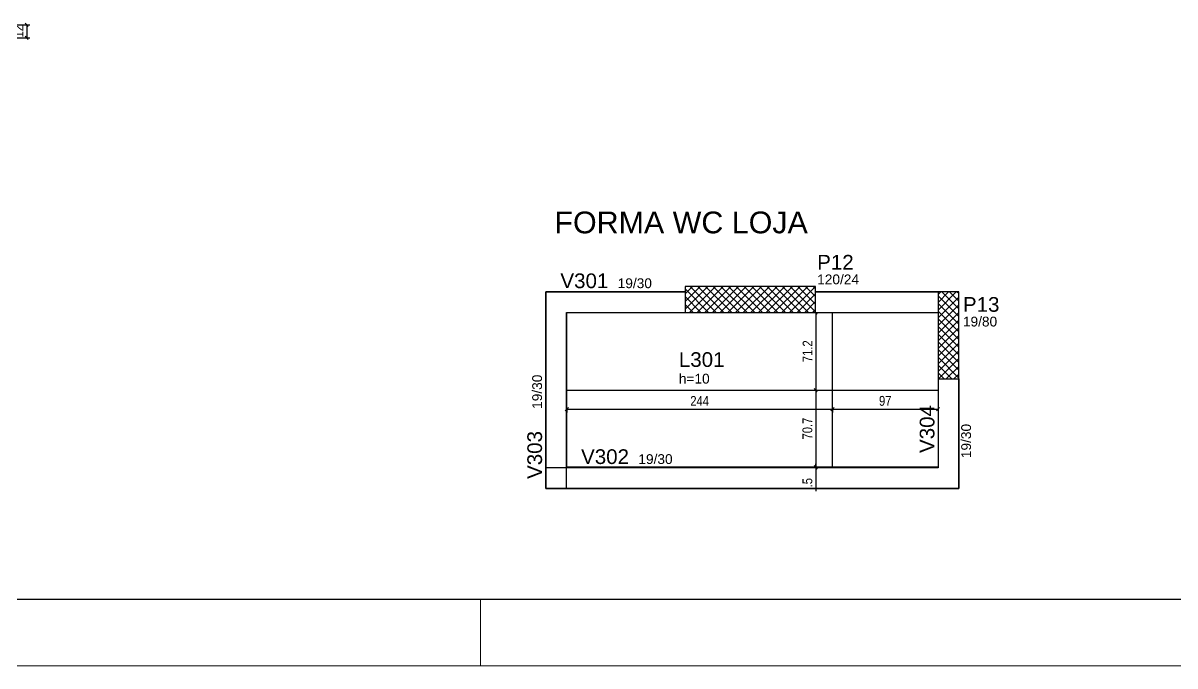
# Model space of a CAD drawing. Header units: millimetres. Extents: x 2797 to 7088, y 174 to 2922.
# Drawn here: x 4419 to 5477, y 174 to 765 of the extents above; entities that cross this region are included whole.
import ezdxf

# ---------------------------------------------------------------- set-up
doc = ezdxf.new("R2010")
doc.units = ezdxf.units.MM
for name, color, linetype in [('23', 100, 'Continuous'), ('3', 3, 'Continuous'), ('32', 250, 'Continuous'), ('38', 7, 'Continuous'), ('8', 8, 'Continuous'), ('ES-VIGA', 3, 'Continuous'), ('L-D', 2, 'Continuous'), ('L-N', 4, 'Continuous'), ('P-D', 2, 'Continuous'), ('Painéis', 200, 'Continuous'), ('PIL-N', 4, 'Continuous'), ('Pilares', 5, 'Continuous'), ('VIG-D', 2, 'Continuous'), ('VIG-N', 4, 'Continuous')]:
    doc.layers.add(name, color=color, linetype=linetype)
doc.layers.add('FOLHA', color=255, linetype='Continuous', lineweight=5)
doc.styles.add('COTA TECNICA-50', font='techl___.ttf', dxfattribs={"height": 9})
doc.styles.add('TQS_ARIAL', font='arial.ttf')
doc.dimstyles.new('COTA PAINEL-50', dxfattribs={"dimtxt": 9, "dimasz": 3, "dimexe": 3, "dimexo": 3, "dimgap": 3, "dimtad": 1, "dimdec": 1, "dimzin": 12, "dimdsep": 46, "dimtxsty": 'COTA TECNICA-50', "dimblk1": 'OBLIQUE', "dimblk2": 'OBLIQUE', "dimsah": 1, "dimcen": 0.9, "dimclrd": 4, "dimclre": 4, "dimclrt": 240, "dimadec": 1, "dimazin": 3, "dimtfac": 1, "dimtdec": 1, "dimtmove": 0, "dimatfit": 3, "dimfxl": 1, "dimtolj": 1, "dimtzin": 12, "dimarcsym": 0})

# ---------------------------------------------------------------- blocks, each defined once
blk = doc.blocks.new('_Oblique')
at = {"color": 0, "linetype": 'ByBlock', "lineweight": -2}
blk.add_line((-0.5, -0.5), (0.5, 0.5), dxfattribs=at)
blk = doc.blocks.new('*D222')
at = {"layer": 'Defpoints', "color": 0, "transparency": 16777216}
for p in [(4399.7, 763.3), (4399.7, 751.3), (4422, 751.3)]:
    blk.add_point(p, dxfattribs=at)
at = {"layer": 'Painéis', "color": 4, "lineweight": -2, "transparency": 16777216}
for p, q in [((4402.7, 763.3), (4425, 763.3)), ((4422, 763.3), (4422, 751.3)), ((4402.7, 751.3), (4425, 751.3))]:
    blk.add_line(p, q, dxfattribs=at)
at = {"layer": 'Painéis', "color": 4, "lineweight": -2, "transparency": 16777216, "xscale": 3, "yscale": 3, "zscale": 3}
for p, rotation in [((4422, 763.3), 90), ((4422, 751.3), 270)]:
    blk.add_blockref('_Oblique', p, dxfattribs=dict(at, rotation=rotation))
at = {"layer": 'Painéis', "color": 240, "transparency": 16777216, "insert": (4414.4, 757.3), "char_height": 9, "attachment_point": 5, "rotation": 90, "style": 'COTA TECNICA-50'}
blk.add_mtext('\\A1;12', dxfattribs=at)
blk = doc.blocks.new('*D331')
at = {"layer": 'Defpoints', "color": 0, "transparency": 16777216}
for p in [(5146.9, 499), (5146.9, 427.7), (5146.9, 427.7)]:
    blk.add_point(p, dxfattribs=at)
at = {"layer": 'Painéis', "color": 4, "lineweight": -2, "transparency": 16777216}
blk.add_line((5146.9, 499), (5146.9, 427.7), dxfattribs=at)
at = {"layer": 'Painéis', "color": 4, "lineweight": -2, "transparency": 16777216, "xscale": 3, "yscale": 3, "zscale": 3}
for p, rotation in [((5146.9, 499), 90), ((5146.9, 427.7), 270)]:
    blk.add_blockref('_Oblique', p, dxfattribs=dict(at, rotation=rotation))
at = {"layer": 'Painéis', "color": 240, "transparency": 16777216, "insert": (5139.4, 463.4), "char_height": 9, "attachment_point": 5, "rotation": 90, "style": 'COTA TECNICA-50'}
blk.add_mtext('\\A1;71.2', dxfattribs=at)
blk = doc.blocks.new('*D332')
at = {"layer": 'Defpoints', "color": 0, "transparency": 16777216}
for p in [(5146.9, 427.7), (5146.9, 357), (5146.9, 357)]:
    blk.add_point(p, dxfattribs=at)
at = {"layer": 'Painéis', "color": 4, "lineweight": -2, "transparency": 16777216}
blk.add_line((5146.9, 427.7), (5146.9, 357), dxfattribs=at)
at = {"layer": 'Painéis', "color": 4, "lineweight": -2, "transparency": 16777216, "xscale": 3, "yscale": 3, "zscale": 3}
for p, rotation in [((5146.9, 427.7), 90), ((5146.9, 357), 270)]:
    blk.add_blockref('_Oblique', p, dxfattribs=dict(at, rotation=rotation))
at = {"layer": 'Painéis', "color": 240, "transparency": 16777216, "insert": (5139.3, 392.4), "char_height": 9, "attachment_point": 5, "rotation": 90, "style": 'COTA TECNICA-50'}
blk.add_mtext('\\A1;70.7', dxfattribs=at)
blk = doc.blocks.new('*D333')
at = {"layer": 'Defpoints', "color": 0, "transparency": 16777216}
for p in [(5146.9, 357), (5146.9, 356.5), (5146.9, 356.5)]:
    blk.add_point(p, dxfattribs=at)
at = {"layer": 'Painéis', "color": 4, "lineweight": -2, "transparency": 16777216}
for p, q in [((5146.9, 357), (5146.9, 360)), ((5146.9, 357), (5146.9, 356.5)), ((5146.9, 356.5), (5146.9, 334.9))]:
    blk.add_line(p, q, dxfattribs=at)
at = {"layer": 'Painéis', "color": 4, "lineweight": -2, "transparency": 16777216, "xscale": 3, "yscale": 3, "zscale": 3}
for p, rotation in [((5146.9, 357), 270), ((5146.9, 356.5), 90)]:
    blk.add_blockref('_Oblique', p, dxfattribs=dict(at, rotation=rotation))
at = {"layer": 'Painéis', "color": 240, "transparency": 16777216, "insert": (5139.3, 342.7), "char_height": 9, "attachment_point": 5, "rotation": 90, "style": 'COTA TECNICA-50'}
blk.add_mtext('\\A1;.5', dxfattribs=at)
blk = doc.blocks.new('*D334')
at = {"layer": 'Defpoints', "color": 0, "transparency": 16777216}
for p in [(4918.3, 413.9), (5162.3, 413.9), (5162.3, 410.2)]:
    blk.add_point(p, dxfattribs=at)
at = {"layer": 'Painéis', "color": 4, "lineweight": -2, "transparency": 16777216}
for p, q in [((4918.3, 410.9), (4918.3, 407.2)), ((4918.3, 410.2), (5162.3, 410.2)), ((5162.3, 410.9), (5162.3, 407.2))]:
    blk.add_line(p, q, dxfattribs=at)
at = {"layer": 'Painéis', "color": 4, "lineweight": -2, "transparency": 16777216, "xscale": 3, "yscale": 3, "zscale": 3, "rotation": 180}
blk.add_blockref('_Oblique', (4918.3, 410.2), dxfattribs=at)
at = {"layer": 'Painéis', "color": 4, "lineweight": -2, "transparency": 16777216, "xscale": 3, "yscale": 3, "zscale": 3}
blk.add_blockref('_Oblique', (5162.3, 410.2), dxfattribs=at)
at = {"layer": 'Painéis', "color": 240, "transparency": 16777216, "insert": (5040.3, 417.8), "char_height": 9, "attachment_point": 5, "style": 'COTA TECNICA-50'}
blk.add_mtext('\\A1;244', dxfattribs=at)
blk = doc.blocks.new('*D335')
at = {"layer": 'Defpoints', "color": 0, "transparency": 16777216}
for p in [(5162.3, 410.2), (5259.3, 410.2), (5259.3, 410.2)]:
    blk.add_point(p, dxfattribs=at)
at = {"layer": 'Painéis', "color": 4, "lineweight": -2, "transparency": 16777216}
blk.add_line((5162.3, 410.2), (5259.3, 410.2), dxfattribs=at)
at = {"layer": 'Painéis', "color": 4, "lineweight": -2, "transparency": 16777216, "xscale": 3, "yscale": 3, "zscale": 3, "rotation": 180}
blk.add_blockref('_Oblique', (5162.3, 410.2), dxfattribs=at)
at = {"layer": 'Painéis', "color": 4, "lineweight": -2, "transparency": 16777216, "xscale": 3, "yscale": 3, "zscale": 3}
blk.add_blockref('_Oblique', (5259.3, 410.2), dxfattribs=at)
at = {"layer": 'Painéis', "color": 240, "transparency": 16777216, "insert": (5210.8, 417.8), "char_height": 9, "attachment_point": 5, "style": 'COTA TECNICA-50'}
blk.add_mtext('\\A1;97', dxfattribs=at)

msp = doc.modelspace()

# ---------------------------------------------------------------- linework, layer by layer
at = {"color": 30}
msp.add_line((7027.53, 235.36), (2949.04, 235.36), dxfattribs=at)
at = {"layer": '23', "color": 100, "linetype": 'Continuous'}
msp.add_solid([(5259.35, 517.99), (5259.35, 498.99), (5259.35, 437.99)], dxfattribs=at)
at = {"layer": '3', "color": 7, "linetype": 'Continuous'}
for points in [[(4898.85, 517.99), (4898.85, 356.49)], [(5026.85, 517.99), (4898.85, 517.99)]]:
    msp.add_lwpolyline(points, dxfattribs=at)
at = {"layer": '32', "color": 250, "linetype": 'Continuous'}
for p, q in [((5026.85, 522.99), (5026.85, 522.99)), ((5026.85, 522.99), (5026.85, 522.99)), ((5146.85, 522.99), (5146.85, 522.99)), ((5146.85, 522.99), (5146.85, 522.99)), ((5146.85, 522.99), (5146.85, 522.99)), ((4898.85, 517.99), (4898.85, 517.99)), ((4898.85, 517.99), (4898.85, 517.99)), ((4917.85, 517.99), (4917.85, 517.99)), ((4917.85, 517.99), (4917.85, 517.99)), ((5259.35, 517.99), (5259.35, 517.99)), ((5259.35, 517.99), (5259.35, 517.99)), ((5278.35, 517.99), (5278.35, 517.99)), ((5278.35, 517.99), (5278.35, 517.99)), ((4898.85, 498.99), (4898.85, 498.99)), ((4898.85, 498.99), (4898.85, 498.99)), ((5146.85, 498.99), (5146.85, 498.99)), ((5146.85, 498.99), (5146.85, 498.99)), ((5278.35, 437.99), (5278.35, 437.99)), ((5278.35, 437.99), (5278.35, 437.99)), ((4898.85, 356.49), (4898.85, 356.49)), ((4898.85, 356.49), (4898.85, 356.49)), ((5278.35, 356.49), (5278.35, 356.49)), ((5278.35, 356.49), (5278.35, 356.49)), ((4898.85, 337.49), (4898.85, 337.49)), ((4898.85, 337.49), (4898.85, 337.49)), ((4917.85, 337.49), (4917.85, 337.49)), ((4917.85, 337.49), (4917.85, 337.49)), ((5259.35, 337.49), (5259.35, 337.49)), ((5259.35, 337.49), (5259.35, 337.49)), ((5278.35, 337.49), (5278.35, 337.49)), ((5278.35, 337.49), (5278.35, 337.49))]:
    msp.add_line(p, q, dxfattribs=at)
at = {"layer": '8', "color": 250, "linetype": 'Continuous'}
for p, q in [((5026.85, 502.1), (5047.74, 522.99)), ((5026.85, 509.17), (5040.67, 522.99)), ((5026.85, 516.24), (5033.6, 522.99)), ((5026.85, 520.64), (5048.49, 498.99)), ((5030.81, 498.99), (5054.81, 522.99)), ((5031.56, 522.99), (5055.56, 498.99)), ((5037.88, 498.99), (5061.88, 522.99)), ((5038.64, 522.99), (5062.64, 498.99)), ((5044.95, 498.99), (5068.95, 522.99)), ((5045.71, 522.99), (5069.71, 498.99)), ((5052.02, 498.99), (5076.02, 522.99)), ((5052.78, 522.99), (5076.78, 498.99)), ((5059.1, 498.99), (5083.1, 522.99)), ((5059.85, 522.99), (5083.85, 498.99)), ((5066.17, 498.99), (5090.17, 522.99)), ((5066.92, 522.99), (5090.92, 498.99)), ((5073.24, 498.99), (5097.24, 522.99)), ((5073.99, 522.99), (5097.99, 498.99)), ((5080.31, 498.99), (5104.31, 522.99)), ((5081.06, 522.99), (5105.06, 498.99)), ((5087.38, 498.99), (5111.38, 522.99)), ((5088.13, 522.99), (5112.13, 498.99)), ((5094.45, 498.99), (5118.45, 522.99)), ((5095.2, 522.99), (5119.2, 498.99)), ((5101.52, 498.99), (5125.52, 522.99)), ((5102.28, 522.99), (5126.28, 498.99)), ((5108.59, 498.99), (5132.59, 522.99)), ((5109.35, 522.99), (5133.35, 498.99)), ((5115.66, 498.99), (5139.66, 522.99)), ((5116.42, 522.99), (5140.42, 498.99)), ((5122.74, 498.99), (5146.74, 522.99)), ((5123.49, 522.99), (5146.85, 499.63)), ((5130.56, 522.99), (5146.85, 506.71)), ((5137.63, 522.99), (5146.85, 513.78)), ((5144.7, 522.99), (5146.85, 520.85)), ((5026.85, 513.57), (5041.42, 498.99)), ((5129.81, 498.99), (5146.85, 516.04)), ((5136.88, 498.99), (5146.85, 508.96)), ((5259.35, 501.26), (5276.09, 517.99)), ((5259.35, 508.33), (5269.01, 517.99)), ((5259.35, 515.4), (5261.94, 517.99)), ((5259.35, 514.41), (5278.35, 495.41)), ((5259.35, 494.19), (5278.35, 513.19)), ((5262.84, 517.99), (5278.35, 502.48)), ((5269.91, 517.99), (5278.35, 509.56)), ((5276.98, 517.99), (5278.35, 516.63)), ((5026.85, 506.5), (5034.35, 498.99)), ((5026.85, 499.43), (5027.28, 498.99)), ((5143.95, 498.99), (5146.85, 501.89)), ((5259.35, 507.34), (5278.35, 488.34)), ((5259.35, 487.11), (5278.35, 506.11)), ((5259.35, 500.27), (5278.35, 481.27)), ((5259.35, 480.04), (5278.35, 499.04)), ((5259.35, 493.2), (5278.35, 474.2)), ((5259.35, 472.97), (5278.35, 491.97)), ((5259.35, 486.13), (5278.35, 467.13)), ((5259.35, 465.9), (5278.35, 484.9)), ((5259.35, 479.06), (5278.35, 460.06)), ((5259.35, 458.83), (5278.35, 477.83)), ((5259.35, 471.99), (5278.35, 452.99)), ((5259.35, 451.76), (5278.35, 470.76)), ((5259.35, 464.92), (5278.35, 445.92)), ((5259.35, 444.69), (5278.35, 463.69)), ((5259.35, 457.84), (5278.35, 438.84)), ((5259.73, 437.99), (5278.35, 456.62)), ((5259.35, 450.77), (5272.13, 437.99)), ((5266.8, 437.99), (5278.35, 449.55)), ((5259.35, 443.7), (5265.06, 437.99)), ((5273.87, 437.99), (5278.35, 442.47))]:
    msp.add_line(p, q, dxfattribs=at)
at = {"layer": 'ES-VIGA'}
for points in [[(4898.85, 517.99), (5026.85, 517.99), (5026.85, 498.99), (5146.85, 498.99), (5146.85, 517.99), (5259.35, 517.99), (5259.35, 498.99), (5259.35, 437.99), (5278.35, 437.99), (5278.35, 337.49), (4898.85, 337.49), (4898.85, 517.99)], [(5259.35, 517.99), (5146.85, 517.99)], [(4917.85, 356.49), (4917.85, 498.99)], [(4917.85, 498.99), (5026.85, 498.99)], [(5146.85, 498.99), (5259.35, 498.99)], [(5259.35, 437.99), (5259.35, 356.49)], [(5278.35, 337.49), (5278.35, 437.99)], [(4898.85, 337.49), (4917.85, 337.49), (4917.85, 356.49), (4898.85, 356.49), (4898.85, 337.49)], [(5259.35, 356.49), (4917.85, 356.49)], [(4917.85, 337.49), (5278.35, 337.49)]]:
    msp.add_lwpolyline(points, dxfattribs=at)
at = {"layer": 'FOLHA'}
for p, q in [((4838.92, 235.36), (4838.92, 174.4)), ((7088.49, 174.4), (2796.63, 174.4))]:
    msp.add_line(p, q, dxfattribs=at)
at = {"layer": 'Painéis'}
msp.add_line((4918.35, 427.74), (5259.35, 427.74), dxfattribs=at)
for points in [[(4918.35, 356.99), (4918.35, 498.99)], [(5162.35, 356.99), (5162.35, 498.99)], [(5259.35, 356.99), (4918.35, 356.99)]]:
    msp.add_lwpolyline(points, dxfattribs=at)
at = {"layer": 'Pilares'}
for points in [[(5026.85, 498.99), (5146.85, 498.99), (5146.85, 522.99), (5026.85, 522.99), (5026.85, 498.99)], [(5259.35, 437.99), (5278.35, 437.99), (5278.35, 517.99), (5259.35, 517.99), (5259.35, 437.99)]]:
    msp.add_lwpolyline(points, dxfattribs=at)

# ---------------------------------------------------------------- texts
at = {"layer": '38', "linetype": 'Continuous', "style": 'TQS_ARIAL'}
msp.add_text('FORMA WC LOJA', height=20, dxfattribs=at).set_placement((4906.87, 571.72))
at = {"layer": 'L-D', "linetype": 'Continuous', "style": 'TQS_ARIAL'}
msp.add_text('h=10', height=9, dxfattribs=at).set_placement((5021.19, 433.75))
at = {"layer": 'L-N', "linetype": 'Continuous', "style": 'TQS_ARIAL'}
msp.add_text('L301', height=13.5, dxfattribs=at).set_placement((5021.19, 449.05))
at = {"layer": 'P-D', "linetype": 'Continuous', "style": 'TQS_ARIAL'}
for s, p in [('120/24', (5148.27, 524.92)), ('19/80', (5282.17, 486.18))]:
    msp.add_text(s, height=9, dxfattribs=at).set_placement(p)
at = {"layer": 'PIL-N', "linetype": 'Continuous', "style": 'TQS_ARIAL'}
for s, p in [('P12', (5148.27, 538.42)), ('P13', (5282.17, 499.68))]:
    msp.add_text(s, height=13.5, dxfattribs=at).set_placement(p)
at = {"layer": 'VIG-D', "linetype": 'Continuous', "style": 'TQS_ARIAL'}
for p in [(4964.98, 521.37), (4983.98, 359.87)]:
    msp.add_text('19/30', height=9, dxfattribs=at).set_placement(p)
for p in [(4895.47, 410.49), (5289.6, 365.24)]:
    msp.add_text('19/30', height=9, rotation=90, dxfattribs=at).set_placement(p)
at = {"layer": 'VIG-N', "linetype": 'Continuous', "style": 'TQS_ARIAL'}
for s, p in [('V301', (4912.35, 521.37)), ('V302', (4931.35, 359.87))]:
    msp.add_text(s, height=13.5, dxfattribs=at).set_placement(p)
for s, p in [('V304', (5255.97, 369.99)), ('V303', (4895.47, 346.13))]:
    msp.add_text(s, height=13.5, rotation=90, dxfattribs=at).set_placement(p)

# ---------------------------------------------------------------- dimensions: what is measured, and where the dimension line sits
at = {"layer": 'Painéis'}
dim = msp.add_linear_dim(base=(4421.95, 751.34), p1=(4399.65, 763.34), p2=(4399.65, 751.34), angle=90, dimstyle='COTA PAINEL-50', dxfattribs=at)
dim.commit()
dim.dimension.update_dxf_attribs({"geometry": '*D222', "text_midpoint": (4421.95, 757.34), "dimtype": 160})
for base, p1, p2, picture, middle in [((5146.93369146, 427.74402063), (5146.93369146, 498.99402063), (5146.93369146, 427.74402063), '*D331', (5139.36790198, 463.36902063)), ((5146.93369146, 356.99402063), (5146.93369146, 427.74402063), (5146.93369146, 356.99402063), '*D332', (5139.34158619, 392.36902063)), ((5146.93, 356.49), (5146.93, 356.99), (5146.93, 356.49), '*D333', (5139.34, 342.7))]:
    dim = msp.add_linear_dim(base=base, p1=p1, p2=p2, angle=90, dimstyle='COTA PAINEL-50', dxfattribs=at)
    dim.commit()
    dim.dimension.update_dxf_attribs({"geometry": picture, "text_midpoint": middle})
for base, p1, p2, picture, middle in [((5162.35, 410.19), (4918.35, 413.85), (5162.35, 413.85), '*D334', (5040.35, 417.75)), ((5259.35, 410.19), (5162.35, 410.19), (5259.35, 410.19), '*D335', (5210.85, 417.78))]:
    dim = msp.add_linear_dim(base=base, p1=p1, p2=p2, dimstyle='COTA PAINEL-50', dxfattribs=at)
    dim.commit()
    dim.dimension.update_dxf_attribs({"geometry": picture, "text_midpoint": middle})

doc.saveas('drawing.dxf')
